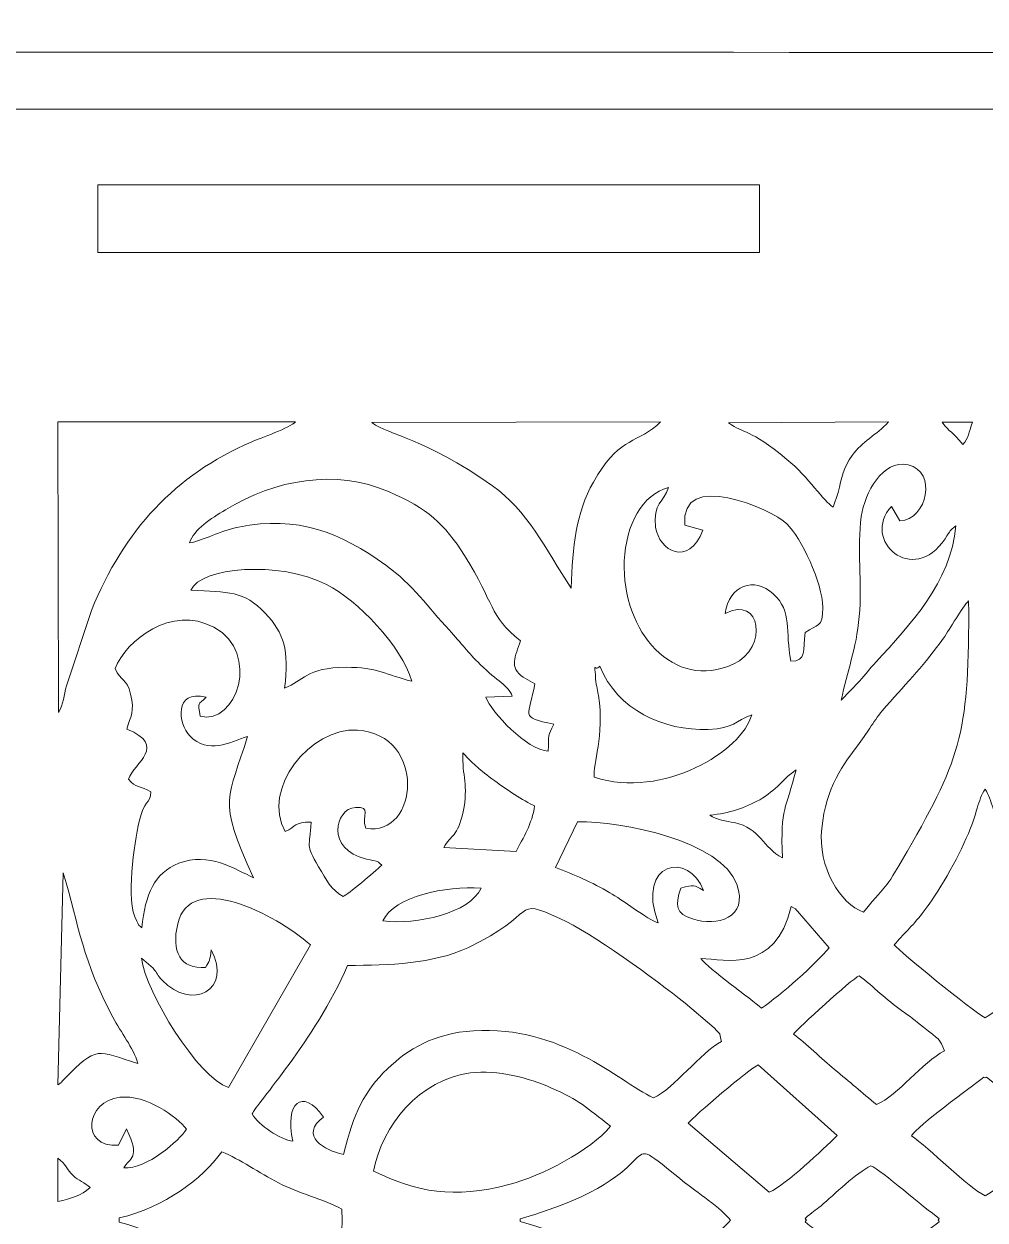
# Model space of a CAD drawing. Header units: millimetres. Extents: x 157 to 646, y -202 to 630.
# Drawn here: x 381.2 to 432.3, y 325.4 to 389 of the extents above; entities that cross this region are included whole.
import ezdxf

# ---------------------------------------------------------------- set-up
doc = ezdxf.new("R2010")
doc.units = ezdxf.units.MM
doc.header["$MEASUREMENT"] = 0
doc.layers.add('layer 1', color=7, linetype='Continuous')

msp = doc.modelspace()

# ---------------------------------------------------------------- linework, layer by layer
at = {"layer": 'layer 1', "color": 240, "lineweight": 9}
for points, knots in [([(157.1514, 506.4766), (157.1514, 506.4766), (157.1514, 391.4766), (157.1514, 391.4766), (157.1514, 391.4766), (157.1399, 390.9431), (157.7854, 387.4766), (161.5119, 387.4766), (161.5119, 387.4766), (280.1487, 387.4766), (428.5206, 387.4501), (534.1882, 387.4501), (534.1882, 387.4501), (534.1882, 394.6359), (534.1882, 389.1493), (534.1882, 407.7217), (534.1882, 407.7217), (529.1451, 409.8348), (525.5787, 414.8287), (525.5787, 420.6156), (525.5787, 420.6156), (525.5787, 420.6156), (525.5787, 481.3641), (525.5787, 481.3641), (525.5787, 481.3641), (525.5787, 487.151), (529.1451, 492.1449), (534.1882, 494.258), (534.1882, 494.258), (534.1882, 494.258), (534.1882, 510.5031), (534.1882, 510.5031), (534.1882, 510.5031), (428.5206, 510.5031), (280.1487, 510.4766), (161.5119, 510.4766), (161.5119, 510.4766), (157.7854, 510.4766), (157.1399, 507.0101), (157.1514, 506.4766)], [0, 0, 0, 0, 0.0909091, 0.0909091, 0.0909091, 0.0909091, 0.1818182, 0.1818182, 0.1818182, 0.1818182, 0.2727273, 0.2727273, 0.2727273, 0.2727273, 0.3636364, 0.3636364, 0.3636364, 0.3636364, 0.4545455, 0.4545455, 0.4545455, 0.4545455, 0.5454545, 0.5454545, 0.5454545, 0.5454545, 0.6363636, 0.6363636, 0.6363636, 0.6363636, 0.7272727, 0.7272727, 0.7272727, 0.7272727, 0.8181818, 0.8181818, 0.8181818, 0.8181818, 1, 1, 1, 1]), ([(157.1514, 265.4211), (157.1514, 265.4211), (157.1514, 380.4211), (157.1514, 380.4211), (157.1514, 380.4211), (157.1399, 380.9546), (157.7854, 384.4211), (161.5119, 384.4211), (161.5119, 384.4211), (280.1487, 384.4211), (428.5206, 384.4476), (534.1882, 384.4476), (534.1882, 384.4476), (534.1882, 377.2618), (534.1882, 382.7484), (534.1882, 364.176), (534.1882, 364.176), (529.1451, 362.0629), (525.5787, 357.069), (525.5787, 351.2821), (525.5787, 351.2821), (525.5787, 351.2821), (525.5787, 290.5336), (525.5787, 290.5336), (525.5787, 290.5336), (525.5787, 284.7467), (529.1451, 279.7528), (534.1882, 277.6397), (534.1882, 277.6397), (534.1882, 277.6397), (534.1882, 261.3946), (534.1882, 261.3946), (534.1882, 261.3946), (428.5206, 261.3946), (280.1487, 261.4211), (161.5119, 261.4211), (161.5119, 261.4211), (157.7854, 261.4211), (157.1399, 264.8876), (157.1514, 265.4211)], [0, 0, 0, 0, 0.0909091, 0.0909091, 0.0909091, 0.0909091, 0.1818182, 0.1818182, 0.1818182, 0.1818182, 0.2727273, 0.2727273, 0.2727273, 0.2727273, 0.3636364, 0.3636364, 0.3636364, 0.3636364, 0.4545455, 0.4545455, 0.4545455, 0.4545455, 0.5454545, 0.5454545, 0.5454545, 0.5454545, 0.6363636, 0.6363636, 0.6363636, 0.6363636, 0.7272727, 0.7272727, 0.7272727, 0.7272727, 0.8181818, 0.8181818, 0.8181818, 0.8181818, 1, 1, 1, 1]), ([(385.1658, 380.4211), (385.1658, 380.4211), (385.1658, 376.8211), (385.1658, 376.8211), (385.1658, 376.8211), (385.1658, 376.8211), (420.3218, 376.8211), (420.3218, 376.8211), (420.3218, 376.8211), (420.3218, 376.8211), (420.3218, 380.4211), (420.3218, 380.4211), (420.3218, 380.4211), (420.3218, 380.4211), (385.1658, 380.4211), (385.1658, 380.4211)], [0, 0, 0, 0, 0.2, 0.2, 0.2, 0.2, 0.4, 0.4, 0.4, 0.4, 0.6, 0.6, 0.6, 0.6, 1, 1, 1, 1]), ([(395.662, 367.8211), (395.4183, 367.5301), (393.7876, 366.9618), (393.3171, 366.7558), (393.3171, 366.7558), (389.2491, 364.9756), (386.6045, 362.1222), (384.8294, 357.8024), (384.8294, 357.8024), (384.8294, 357.8024), (383.5001, 353.8025), (383.5001, 353.8025), (383.5001, 353.8025), (383.3887, 353.3206), (383.3404, 352.8048), (383.0836, 352.3945), (383.0836, 352.3945), (383.0836, 352.3945), (383.0417, 367.8211), (383.0417, 367.8211), (383.0417, 367.8211), (383.0417, 367.8211), (395.662, 367.8211), (395.662, 367.8211)], [0, 0, 0, 0, 0.1428571, 0.1428571, 0.1428571, 0.1428571, 0.2857143, 0.2857143, 0.2857143, 0.2857143, 0.4285714, 0.4285714, 0.4285714, 0.4285714, 0.5714286, 0.5714286, 0.5714286, 0.5714286, 0.7142857, 0.7142857, 0.7142857, 0.7142857, 1, 1, 1, 1]), ([(415.0648, 367.8211), (415.0648, 367.8211), (414.8701, 367.6253), (414.8701, 367.6253), (414.8701, 367.6253), (413.6104, 366.6445), (412.785, 366.9109), (411.4941, 364.6303), (411.4941, 364.6303), (410.5572, 362.9751), (410.3903, 361.2053), (410.309, 358.9992), (410.309, 358.9992), (408.9556, 361.0739), (407.94, 363.1629), (406.1344, 364.4331), (406.1344, 364.4331), (402.4162, 367.0486), (400.726, 367.0626), (399.7178, 367.7862), (399.7178, 367.7862), (399.7178, 367.7862), (415.0648, 367.8211), (415.0648, 367.8211)], [0, 0, 0, 0, 0.1428571, 0.1428571, 0.1428571, 0.1428571, 0.2857143, 0.2857143, 0.2857143, 0.2857143, 0.4285714, 0.4285714, 0.4285714, 0.4285714, 0.5714286, 0.5714286, 0.5714286, 0.5714286, 0.7142857, 0.7142857, 0.7142857, 0.7142857, 1, 1, 1, 1]), ([(427.1736, 367.8211), (426.5115, 367.1173), (425.7813, 366.7907), (425.2357, 366.0455), (425.2357, 366.0455), (424.7567, 365.3915), (424.6902, 364.8686), (424.4867, 364.0737), (424.4867, 364.0737), (424.4867, 364.0737), (424.2214, 363.2911), (424.2214, 363.2911), (424.2214, 363.2911), (423.7371, 363.5974), (422.9172, 364.8901), (421.7688, 365.8319), (421.7688, 365.8319), (419.7321, 367.502), (419.5045, 367.1765), (418.6719, 367.7741), (418.6719, 367.7741), (418.6719, 367.7741), (427.1736, 367.8211), (427.1736, 367.8211)], [0, 0, 0, 0, 0.1428571, 0.1428571, 0.1428571, 0.1428571, 0.2857143, 0.2857143, 0.2857143, 0.2857143, 0.4285714, 0.4285714, 0.4285714, 0.4285714, 0.5714286, 0.5714286, 0.5714286, 0.5714286, 0.7142857, 0.7142857, 0.7142857, 0.7142857, 1, 1, 1, 1]), ([(431.6239, 367.8139), (431.4287, 367.2209), (431.415, 366.9808), (431.1134, 366.6165), (431.1134, 366.6165), (430.5551, 367.3585), (430.4183, 367.2304), (430.0167, 367.8104), (430.0167, 367.8104), (430.0167, 367.8104), (431.6239, 367.8139), (431.6239, 367.8139)], [0, 0, 0, 0, 0.25, 0.25, 0.25, 0.25, 0.5, 0.5, 0.5, 0.5, 1, 1, 1, 1]), ([(427.7622, 362.5652), (427.7622, 362.5652), (427.3246, 363.3358), (427.3246, 363.3358), (427.3246, 363.3358), (425.6777, 361.5378), (428.4829, 359.0519), (430.1727, 361.6197), (430.1727, 361.6197), (430.477, 362.0826), (430.4036, 362.0354), (430.7413, 362.299), (430.7413, 362.299), (430.4845, 359.297), (428.3045, 357.0455), (426.5068, 355.0727), (426.5068, 355.0727), (426.164, 354.6966), (425.96, 354.4341), (425.6279, 354.0454), (425.6279, 354.0454), (425.6279, 354.0454), (424.6564, 353.0372), (424.6564, 353.0372), (424.6564, 353.0372), (424.9683, 354.6183), (425.4528, 355.6948), (425.6137, 357.4908), (425.6137, 357.4908), (425.7694, 359.2281), (425.4826, 361.1557), (425.7192, 362.7962), (425.7192, 362.7962), (425.9033, 364.072), (426.8576, 365.8284), (428.2054, 365.54), (428.2054, 365.54), (429.7573, 365.2079), (429.2457, 362.6372), (427.7622, 362.5652)], [0, 0, 0, 0, 0.0909091, 0.0909091, 0.0909091, 0.0909091, 0.1818182, 0.1818182, 0.1818182, 0.1818182, 0.2727273, 0.2727273, 0.2727273, 0.2727273, 0.3636364, 0.3636364, 0.3636364, 0.3636364, 0.4545455, 0.4545455, 0.4545455, 0.4545455, 0.5454545, 0.5454545, 0.5454545, 0.5454545, 0.6363636, 0.6363636, 0.6363636, 0.6363636, 0.7272727, 0.7272727, 0.7272727, 0.7272727, 0.8181818, 0.8181818, 0.8181818, 0.8181818, 1, 1, 1, 1]), ([(407.6177, 356.1904), (407.3529, 355.3602), (406.9891, 354.7708), (407.7656, 354.2635), (407.7656, 354.2635), (407.7656, 354.2635), (408.3777, 353.9056), (408.3777, 353.9056), (408.3777, 353.9056), (408.1082, 352.1883), (407.484, 352.1346), (409.3949, 351.7663), (409.3949, 351.7663), (409.062, 351.1287), (409.1189, 351.206), (409.0958, 350.3362), (409.0958, 350.3362), (407.9634, 350.3833), (406.073, 352.4047), (405.7854, 353.1985), (405.7854, 353.1985), (405.7854, 353.1985), (407.1815, 353.248), (407.1815, 353.248), (407.1815, 353.248), (406.9631, 353.8413), (406.389, 354.0437), (405.484, 354.9321), (405.484, 354.9321), (404.8241, 355.58), (404.5012, 356.0471), (403.8306, 356.7685), (403.8306, 356.7685), (402.7394, 357.942), (401.8777, 359.1994), (400.4631, 360.2157), (400.4631, 360.2157), (398.0563, 361.9448), (395.7997, 362.8741), (392.6463, 362.2352), (392.6463, 362.2352), (391.6543, 362.0342), (390.7772, 361.522), (390.0494, 361.3967), (390.0494, 361.3967), (390.2755, 362.1354), (391.1907, 362.6844), (391.9471, 363.1498), (391.9471, 363.1498), (394.5979, 364.7809), (397.7996, 365.3287), (400.6178, 364.1189), (400.6178, 364.1189), (402.675, 363.2359), (403.5837, 362.4095), (404.6407, 360.7272), (404.6407, 360.7272), (406.2932, 358.0972), (405.9075, 357.583), (407.6177, 356.1904)], [0, 0, 0, 0, 0.0625, 0.0625, 0.0625, 0.0625, 0.125, 0.125, 0.125, 0.125, 0.1875, 0.1875, 0.1875, 0.1875, 0.25, 0.25, 0.25, 0.25, 0.3125, 0.3125, 0.3125, 0.3125, 0.375, 0.375, 0.375, 0.375, 0.4375, 0.4375, 0.4375, 0.4375, 0.5, 0.5, 0.5, 0.5, 0.5625, 0.5625, 0.5625, 0.5625, 0.625, 0.625, 0.625, 0.625, 0.6875, 0.6875, 0.6875, 0.6875, 0.75, 0.75, 0.75, 0.75, 0.8125, 0.8125, 0.8125, 0.8125, 0.875, 0.875, 0.875, 0.875, 1, 1, 1, 1]), ([(415.4762, 364.331), (415.2642, 363.5819), (414.625, 363.5092), (414.7983, 362.2333), (414.7983, 362.2333), (414.9707, 360.9647), (416.532, 360.0965), (417.3106, 362.0651), (417.3106, 362.0651), (417.3106, 362.0651), (416.3513, 362.3388), (416.3513, 362.3388), (416.3513, 362.3388), (416.0503, 365.317), (420.9522, 363.2009), (421.7706, 362.4077), (421.7706, 362.4077), (422.5174, 361.6838), (423.6605, 359.2671), (423.6746, 357.9724), (423.6746, 357.9724), (423.687, 356.8364), (423.3764, 357.109), (422.7429, 356.6346), (422.7429, 356.6346), (422.6107, 355.6962), (422.8191, 355.0994), (421.9842, 355.1164), (421.9842, 355.1164), (421.6567, 356.713), (422.0802, 357.7428), (421.044, 358.6935), (421.044, 358.6935), (420.0384, 359.6162), (418.6971, 359.1592), (418.4965, 357.6507), (418.4965, 357.6507), (420.387, 358.6382), (420.8177, 355.8314), (418.9182, 354.9533), (418.9182, 354.9533), (415.7826, 353.5039), (412.9833, 356.6507), (413.1347, 360.4384), (413.1347, 360.4384), (413.2111, 362.3503), (414.0944, 363.9821), (415.4762, 364.331)], [0, 0, 0, 0, 0.0769231, 0.0769231, 0.0769231, 0.0769231, 0.1538462, 0.1538462, 0.1538462, 0.1538462, 0.2307692, 0.2307692, 0.2307692, 0.2307692, 0.3076923, 0.3076923, 0.3076923, 0.3076923, 0.3846154, 0.3846154, 0.3846154, 0.3846154, 0.4615385, 0.4615385, 0.4615385, 0.4615385, 0.5384615, 0.5384615, 0.5384615, 0.5384615, 0.6153846, 0.6153846, 0.6153846, 0.6153846, 0.6923077, 0.6923077, 0.6923077, 0.6923077, 0.7692308, 0.7692308, 0.7692308, 0.7692308, 0.8461538, 0.8461538, 0.8461538, 0.8461538, 1, 1, 1, 1]), ([(401.8425, 354.0451), (400.5216, 354.3775), (399.9852, 354.798), (398.3566, 354.7864), (398.3566, 354.7864), (396.2239, 354.771), (396.0941, 354.0706), (395.0948, 353.6838), (395.0948, 353.6838), (395.3285, 355.7121), (395.0833, 356.5788), (394.0569, 357.6674), (394.0569, 357.6674), (392.9251, 358.8675), (392.1122, 358.7702), (390.1147, 358.8837), (390.1147, 358.8837), (390.5919, 360.1131), (394.8069, 360.464), (397.325, 359.1853), (397.325, 359.1853), (398.9296, 358.3704), (401.3343, 355.9162), (401.8425, 354.0451)], [0, 0, 0, 0, 0.1428571, 0.1428571, 0.1428571, 0.1428571, 0.2857143, 0.2857143, 0.2857143, 0.2857143, 0.4285714, 0.4285714, 0.4285714, 0.4285714, 0.5714286, 0.5714286, 0.5714286, 0.5714286, 0.7142857, 0.7142857, 0.7142857, 0.7142857, 1, 1, 1, 1]), ([(390.6123, 352.1948), (390.4776, 352.9786), (390.4869, 352.7661), (390.9209, 353.1927), (390.9209, 353.1927), (389.1912, 353.651), (389.4487, 351.7571), (390.0523, 351.14), (390.0523, 351.14), (391.0371, 350.1332), (392.1659, 350.7986), (393.1178, 351.1125), (393.1178, 351.1125), (392.1447, 347.8279), (391.4312, 347.8739), (393.4462, 343.5993), (393.4462, 343.5993), (392.4835, 344.0526), (391.0499, 345.0085), (389.479, 344.3738), (389.479, 344.3738), (388.1507, 343.8369), (387.7006, 342.7674), (387.5125, 340.9438), (387.5125, 340.9438), (387.2572, 341.1999), (387.4185, 340.9657), (387.2367, 341.3044), (387.2367, 341.3044), (386.6207, 342.4113), (387.1149, 345.4092), (387.3738, 346.6034), (387.3738, 346.6034), (387.6178, 347.7295), (387.9538, 347.5082), (387.9922, 348.1677), (387.9922, 348.1677), (387.4377, 348.5086), (387.1827, 348.36), (386.7955, 348.8469), (386.7955, 348.8469), (387.1113, 349.7077), (388.8933, 350.6265), (386.7163, 351.4973), (386.7163, 351.4973), (386.8984, 352.2018), (387.1454, 352.4112), (386.9126, 353.3621), (386.9126, 353.3621), (386.7022, 354.2207), (386.4035, 354.0232), (386.0879, 354.7216), (386.0879, 354.7216), (386.6838, 356.2175), (389.0698, 358.1284), (391.3416, 356.9127), (391.3416, 356.9127), (393.8466, 355.5724), (392.5322, 351.6679), (390.6123, 352.1948)], [0, 0, 0, 0, 0.0625, 0.0625, 0.0625, 0.0625, 0.125, 0.125, 0.125, 0.125, 0.1875, 0.1875, 0.1875, 0.1875, 0.25, 0.25, 0.25, 0.25, 0.3125, 0.3125, 0.3125, 0.3125, 0.375, 0.375, 0.375, 0.375, 0.4375, 0.4375, 0.4375, 0.4375, 0.5, 0.5, 0.5, 0.5, 0.5625, 0.5625, 0.5625, 0.5625, 0.625, 0.625, 0.625, 0.625, 0.6875, 0.6875, 0.6875, 0.6875, 0.75, 0.75, 0.75, 0.75, 0.8125, 0.8125, 0.8125, 0.8125, 0.875, 0.875, 0.875, 0.875, 1, 1, 1, 1]), ([(431.4223, 358.3126), (431.4601, 351.4903), (431.0882, 350.0766), (428.1549, 344.9993), (428.1549, 344.9993), (426.7454, 342.5595), (427.2886, 343.5961), (425.8346, 341.7792), (425.8346, 341.7792), (424.6096, 342.208), (423.4047, 344.1635), (423.6198, 346.2197), (423.6198, 346.2197), (423.8569, 348.487), (424.7229, 349.534), (425.7019, 350.8688), (425.7019, 350.8688), (426.1618, 351.4959), (426.4666, 352.0811), (427.0362, 352.7166), (427.0362, 352.7166), (428.2227, 354.0405), (429.1069, 354.9655), (430.0847, 356.3346), (430.0847, 356.3346), (430.4232, 356.8087), (431.0819, 357.9889), (431.4223, 358.3126)], [0, 0, 0, 0, 0.125, 0.125, 0.125, 0.125, 0.25, 0.25, 0.25, 0.25, 0.375, 0.375, 0.375, 0.375, 0.5, 0.5, 0.5, 0.5, 0.625, 0.625, 0.625, 0.625, 0.75, 0.75, 0.75, 0.75, 1, 1, 1, 1]), ([(411.8321, 354.8528), (412.7436, 352.524), (415.2314, 351.4038), (417.5935, 351.4849), (417.5935, 351.4849), (419.0086, 351.5335), (418.9867, 351.9461), (419.9021, 352.2693), (419.9021, 352.2693), (419.3978, 350.3379), (415.1984, 347.7657), (411.5339, 348.9467), (411.5339, 348.9467), (411.4434, 349.6747), (412.101, 351.1196), (411.7588, 353.2936), (411.7588, 353.2936), (411.7387, 353.4214), (411.6331, 353.9263), (411.6291, 353.9822), (411.6291, 353.9822), (411.5295, 355.3756), (411.5322, 354.435), (411.8321, 354.8528)], [0, 0, 0, 0, 0.1428571, 0.1428571, 0.1428571, 0.1428571, 0.2857143, 0.2857143, 0.2857143, 0.2857143, 0.4285714, 0.4285714, 0.4285714, 0.4285714, 0.5714286, 0.5714286, 0.5714286, 0.5714286, 0.7142857, 0.7142857, 0.7142857, 0.7142857, 1, 1, 1, 1]), ([(399.4054, 346.2323), (399.1223, 346.9296), (399.7582, 347.3972), (398.8513, 347.3427), (398.8513, 347.3427), (397.7593, 347.2771), (397.2653, 345.0964), (399.4348, 344.5985), (399.4348, 344.5985), (400.0404, 344.4595), (399.9354, 344.5574), (400.2488, 344.2777), (400.2488, 344.2777), (399.8598, 343.8988), (398.4396, 342.7205), (398.2038, 342.6137), (398.2038, 342.6137), (397.5571, 342.9614), (397.3224, 343.4636), (396.8971, 344.1934), (396.8971, 344.1934), (396.173, 345.4359), (396.4339, 345.1883), (396.5024, 346.5578), (396.5024, 346.5578), (395.5753, 346.5763), (395.7364, 346.3313), (395.1249, 346.0614), (395.1249, 346.0614), (393.8322, 348.2952), (396.4576, 351.6086), (398.9602, 351.4481), (398.9602, 351.4481), (402.6538, 351.2112), (402.2265, 345.7643), (399.4054, 346.2323)], [0, 0, 0, 0, 0.1, 0.1, 0.1, 0.1, 0.2, 0.2, 0.2, 0.2, 0.3, 0.3, 0.3, 0.3, 0.4, 0.4, 0.4, 0.4, 0.5, 0.5, 0.5, 0.5, 0.6, 0.6, 0.6, 0.6, 0.7, 0.7, 0.7, 0.7, 0.8, 0.8, 0.8, 0.8, 1, 1, 1, 1]), ([(404.5606, 350.2426), (405.2507, 349.5292), (405.3495, 349.4209), (406.2655, 348.7479), (406.2655, 348.7479), (406.8177, 348.3422), (407.7875, 347.6872), (408.3647, 347.4242), (408.3647, 347.4242), (408.2485, 346.4626), (407.7544, 345.7498), (407.3925, 344.9965), (407.3925, 344.9965), (407.3925, 344.9965), (403.5467, 345.2114), (403.5467, 345.2114), (403.5467, 345.2114), (403.9307, 345.9176), (404.2793, 345.735), (404.5711, 347.1173), (404.5711, 347.1173), (404.8744, 348.5541), (404.5062, 349.005), (404.5606, 350.2426)], [0, 0, 0, 0, 0.1428571, 0.1428571, 0.1428571, 0.1428571, 0.2857143, 0.2857143, 0.2857143, 0.2857143, 0.4285714, 0.4285714, 0.4285714, 0.4285714, 0.5714286, 0.5714286, 0.5714286, 0.5714286, 0.7142857, 0.7142857, 0.7142857, 0.7142857, 1, 1, 1, 1]), ([(422.2608, 349.3434), (421.7161, 347.1668), (421.4262, 347.4442), (421.529, 344.6588), (421.529, 344.6588), (420.5184, 345.1918), (420.3489, 346.2446), (418.9795, 346.5347), (418.9795, 346.5347), (418.5505, 346.6253), (418.0218, 346.6754), (417.6849, 346.9271), (417.6849, 346.9271), (418.7033, 347.0379), (419.5496, 347.3176), (420.3284, 347.7536), (420.3284, 347.7536), (421.1972, 348.2398), (421.6026, 348.908), (422.2608, 349.3434)], [0, 0, 0, 0, 0.1666667, 0.1666667, 0.1666667, 0.1666667, 0.3333333, 0.3333333, 0.3333333, 0.3333333, 0.5, 0.5, 0.5, 0.5, 0.6666667, 0.6666667, 0.6666667, 0.6666667, 1, 1, 1, 1]), ([(432.2951, 336.1566), (433.0229, 336.5587), (436.8321, 339.6944), (437.1165, 340.0348), (437.1165, 340.0348), (436.6538, 340.601), (436.1707, 341.0266), (435.6331, 341.7073), (435.6331, 341.7073), (434.7909, 342.7735), (433.7656, 344.5814), (433.1746, 345.9662), (433.1746, 345.9662), (432.7553, 346.9483), (432.6699, 347.7555), (432.2951, 348.3065), (432.2951, 348.3065), (431.9203, 347.7555), (431.8349, 346.9483), (431.4156, 345.9662), (431.4156, 345.9662), (430.8246, 344.5814), (429.7993, 342.7735), (428.9571, 341.7073), (428.9571, 341.7073), (428.4195, 341.0266), (427.9364, 340.601), (427.4737, 340.0348), (427.4737, 340.0348), (427.7581, 339.6944), (431.5673, 336.5587), (432.2951, 336.1566)], [0, 0, 0, 0, 0.1111111, 0.1111111, 0.1111111, 0.1111111, 0.2222222, 0.2222222, 0.2222222, 0.2222222, 0.3333333, 0.3333333, 0.3333333, 0.3333333, 0.4444444, 0.4444444, 0.4444444, 0.4444444, 0.5555556, 0.5555556, 0.5555556, 0.5555556, 0.6666667, 0.6666667, 0.6666667, 0.6666667, 0.7777778, 0.7777778, 0.7777778, 0.7777778, 1, 1, 1, 1]), ([(410.6548, 346.5803), (412.9857, 346.6241), (418.2989, 345.5554), (419.1097, 343.2573), (419.1097, 343.2573), (419.7459, 341.4542), (418.0372, 341.002), (416.7635, 341.4183), (416.7635, 341.4183), (415.8733, 341.7092), (415.8182, 342.1044), (416.135, 343.0607), (416.135, 343.0607), (416.8682, 343.2555), (416.7803, 343.2398), (417.3444, 342.9236), (417.3444, 342.9236), (416.5949, 345.0042), (413.7299, 344.5034), (414.9256, 341.2124), (414.9256, 341.2124), (414.4051, 341.3774), (412.9649, 342.4667), (412.374, 342.813), (412.374, 342.813), (411.4274, 343.3677), (410.453, 343.7742), (409.4813, 344.1539), (409.4813, 344.1539), (409.4813, 344.1539), (410.6548, 346.5803), (410.6548, 346.5803)], [0, 0, 0, 0, 0.1111111, 0.1111111, 0.1111111, 0.1111111, 0.2222222, 0.2222222, 0.2222222, 0.2222222, 0.3333333, 0.3333333, 0.3333333, 0.3333333, 0.4444444, 0.4444444, 0.4444444, 0.4444444, 0.5555556, 0.5555556, 0.5555556, 0.5555556, 0.6666667, 0.6666667, 0.6666667, 0.6666667, 0.7777778, 0.7777778, 0.7777778, 0.7777778, 1, 1, 1, 1]), ([(387.2977, 333.7475), (385.106, 334.389), (385.1774, 334.7653), (383.3603, 332.8871), (383.3603, 332.8871), (383.1367, 332.656), (383.308, 332.8042), (383.05, 332.5978), (383.05, 332.5978), (383.05, 332.5978), (383.3343, 343.8674), (383.3343, 343.8674), (383.3343, 343.8674), (384.1812, 341.0082), (384.3691, 339.1876), (385.9697, 336.2009), (385.9697, 336.2009), (386.4193, 335.362), (387.0314, 334.6142), (387.2977, 333.7475)], [0, 0, 0, 0, 0.1666667, 0.1666667, 0.1666667, 0.1666667, 0.3333333, 0.3333333, 0.3333333, 0.3333333, 0.5, 0.5, 0.5, 0.5, 0.6666667, 0.6666667, 0.6666667, 0.6666667, 1, 1, 1, 1]), ([(391.1996, 339.7737), (391.1269, 339.2416), (391.0982, 339.1677), (390.8989, 338.8437), (390.8989, 338.8437), (389.5503, 338.7475), (389.0647, 339.688), (389.4151, 341.1588), (389.4151, 341.1588), (390.089, 343.9867), (394.5794, 341.7114), (396.4675, 340.0348), (396.4675, 340.0348), (396.4675, 340.0348), (392.1114, 332.4649), (392.1114, 332.4649), (392.1114, 332.4649), (390.4711, 333.0071), (387.7509, 337.4741), (387.4869, 339.3358), (387.4869, 339.3358), (387.4869, 339.3358), (388.1188, 338.7976), (388.1188, 338.7976), (388.1188, 338.7976), (388.3317, 338.5292), (388.3224, 338.4477), (388.5901, 338.1643), (388.5901, 338.1643), (390.1652, 336.4969), (392.3436, 337.6528), (391.1996, 339.7737)], [0, 0, 0, 0, 0.1111111, 0.1111111, 0.1111111, 0.1111111, 0.2222222, 0.2222222, 0.2222222, 0.2222222, 0.3333333, 0.3333333, 0.3333333, 0.3333333, 0.4444444, 0.4444444, 0.4444444, 0.4444444, 0.5555556, 0.5555556, 0.5555556, 0.5555556, 0.6666667, 0.6666667, 0.6666667, 0.6666667, 0.7777778, 0.7777778, 0.7777778, 0.7777778, 1, 1, 1, 1]), ([(405.5302, 343.0503), (404.9144, 341.7228), (402.1187, 341.0903), (400.3126, 341.3186), (400.3126, 341.3186), (400.9166, 342.6257), (403.6464, 343.1836), (405.5302, 343.0503)], [0, 0, 0, 0, 0.3333333, 0.3333333, 0.3333333, 0.3333333, 1, 1, 1, 1]), ([(398.4348, 338.9465), (400.6777, 338.9555), (402.9717, 339.0285), (404.8187, 339.8913), (404.8187, 339.8913), (408.663, 341.6869), (407.1386, 342.6136), (409.711, 341.4508), (409.711, 341.4508), (411.3993, 340.6879), (414.7732, 338.2166), (416.3749, 336.9382), (416.3749, 336.9382), (416.3749, 336.9382), (417.9072, 335.6394), (417.9072, 335.6394), (417.9072, 335.6394), (418.3758, 335.095), (418.1022, 335.5624), (418.2942, 334.9052), (418.2942, 334.9052), (417.1404, 334.3018), (415.8185, 332.4263), (414.6764, 331.9071), (414.6764, 331.9071), (412.7747, 332.8399), (409.7909, 335.767), (405.1261, 335.4786), (405.1261, 335.4786), (403.0178, 335.3482), (401.6375, 334.4888), (400.5601, 333.4595), (400.5601, 333.4595), (399.3119, 332.2671), (398.7729, 331.1218), (398.2256, 328.9124), (398.2256, 328.9124), (397.6077, 328.9845), (395.8725, 329.7359), (396.9658, 330.7357), (396.9658, 330.7357), (396.9658, 330.7357), (397.1617, 330.8963), (397.1617, 330.8963), (397.1617, 330.8963), (396.031, 332.4947), (395.0803, 331.6411), (395.5337, 329.6087), (395.5337, 329.6087), (394.8716, 329.6926), (393.7081, 330.4609), (393.3711, 331.0596), (393.3711, 331.0596), (393.6126, 331.6217), (396.6813, 334.9309), (398.4348, 338.9465)], [0, 0, 0, 0, 0.0666667, 0.0666667, 0.0666667, 0.0666667, 0.1333333, 0.1333333, 0.1333333, 0.1333333, 0.2, 0.2, 0.2, 0.2, 0.2666667, 0.2666667, 0.2666667, 0.2666667, 0.3333333, 0.3333333, 0.3333333, 0.3333333, 0.4, 0.4, 0.4, 0.4, 0.4666667, 0.4666667, 0.4666667, 0.4666667, 0.5333333, 0.5333333, 0.5333333, 0.5333333, 0.6, 0.6, 0.6, 0.6, 0.6666667, 0.6666667, 0.6666667, 0.6666667, 0.7333333, 0.7333333, 0.7333333, 0.7333333, 0.8, 0.8, 0.8, 0.8, 0.8666667, 0.8666667, 0.8666667, 0.8666667, 1, 1, 1, 1]), ([(421.9999, 342.0773), (422.5396, 341.7834), (422.024, 342.1247), (422.3393, 341.8247), (422.3393, 341.8247), (422.3393, 341.8247), (424.0169, 339.8848), (424.0169, 339.8848), (424.0169, 339.8848), (423.291, 339.0381), (421.476, 337.3849), (420.4222, 336.682), (420.4222, 336.682), (419.8709, 337.1753), (417.6191, 338.7405), (417.2054, 339.3198), (417.2054, 339.3198), (418.51, 339.2554), (421.1708, 338.5284), (421.9999, 342.0773)], [0, 0, 0, 0, 0.1666667, 0.1666667, 0.1666667, 0.1666667, 0.3333333, 0.3333333, 0.3333333, 0.3333333, 0.5, 0.5, 0.5, 0.5, 0.6666667, 0.6666667, 0.6666667, 0.6666667, 1, 1, 1, 1]), ([(425.6069, 338.3943), (426.3606, 337.8307), (427.0922, 337.0952), (427.8639, 336.5517), (427.8639, 336.5517), (428.3157, 336.2335), (428.5664, 336.0328), (429.0227, 335.6665), (429.0227, 335.6665), (429.818, 335.0283), (429.9164, 335.0546), (430.1386, 334.4107), (430.1386, 334.4107), (428.9641, 333.8003), (427.6775, 332.0593), (426.5306, 331.553), (426.5306, 331.553), (425.7281, 332.2142), (425.1271, 332.7429), (424.2997, 333.4272), (424.2997, 333.4272), (423.6315, 333.9799), (422.7699, 334.8191), (422.1213, 335.3024), (422.1213, 335.3024), (422.3315, 335.5964), (425.2114, 338.2238), (425.6069, 338.3943)], [0, 0, 0, 0, 0.125, 0.125, 0.125, 0.125, 0.25, 0.25, 0.25, 0.25, 0.375, 0.375, 0.375, 0.375, 0.5, 0.5, 0.5, 0.5, 0.625, 0.625, 0.625, 0.625, 0.75, 0.75, 0.75, 0.75, 1, 1, 1, 1]), ([(420.2518, 333.6687), (420.2518, 333.6687), (424.4385, 329.9172), (424.4385, 329.9172), (424.4385, 329.9172), (423.6649, 329.15), (421.7584, 327.3287), (420.8344, 326.9027), (420.8344, 326.9027), (420.8344, 326.9027), (416.5338, 330.57), (416.5338, 330.57), (416.5338, 330.57), (416.8316, 330.9469), (419.7658, 333.4407), (420.2518, 333.6687)], [0, 0, 0, 0, 0.2, 0.2, 0.2, 0.2, 0.4, 0.4, 0.4, 0.4, 0.6, 0.6, 0.6, 0.6, 1, 1, 1, 1]), ([(412.4057, 330.4068), (411.3141, 329.1071), (408.7797, 327.7714), (406.9977, 327.3068), (406.9977, 327.3068), (404.0448, 326.5372), (402.1557, 326.8974), (399.8217, 328.0192), (399.8217, 328.0192), (400.2506, 330.4298), (402.2561, 332.9035), (404.97, 333.2406), (404.97, 333.2406), (406.3882, 333.4167), (408.0946, 332.9575), (409.2344, 332.453), (409.2344, 332.453), (410.7914, 331.7641), (411.0878, 331.424), (412.4057, 330.4068)], [0, 0, 0, 0, 0.1666667, 0.1666667, 0.1666667, 0.1666667, 0.3333333, 0.3333333, 0.3333333, 0.3333333, 0.5, 0.5, 0.5, 0.5, 0.6666667, 0.6666667, 0.6666667, 0.6666667, 1, 1, 1, 1]), ([(432.3635, 333.0083), (432.3444, 333.0005), (432.3213, 332.9892), (432.2951, 332.9754), (432.2951, 332.9754), (432.2689, 332.9892), (432.2458, 333.0005), (432.2267, 333.0083), (432.2267, 333.0083), (431.4868, 332.4522), (428.7272, 330.429), (428.3886, 329.9002), (428.3886, 329.9002), (429.2736, 329.2896), (431.4428, 327.1055), (432.2951, 326.7131), (432.2951, 326.7131), (433.1474, 327.1055), (435.3166, 329.2896), (436.2016, 329.9002), (436.2016, 329.9002), (435.863, 330.429), (433.1034, 332.4522), (432.3635, 333.0083)], [0, 0, 0, 0, 0.1428571, 0.1428571, 0.1428571, 0.1428571, 0.2857143, 0.2857143, 0.2857143, 0.2857143, 0.4285714, 0.4285714, 0.4285714, 0.4285714, 0.5714286, 0.5714286, 0.5714286, 0.5714286, 0.7142857, 0.7142857, 0.7142857, 0.7142857, 1, 1, 1, 1]), ([(389.8785, 330.2436), (389.5475, 329.6833), (387.7378, 328.0889), (386.5535, 328.1911), (386.5535, 328.1911), (386.831, 328.7175), (387.4867, 328.6722), (386.687, 330.2735), (386.687, 330.2735), (386.687, 330.2735), (386.2773, 329.3923), (386.2773, 329.3923), (386.2773, 329.3923), (384.1737, 329.2653), (384.5465, 331.7554), (386.3439, 331.9461), (386.3439, 331.9461), (387.7494, 332.0953), (389.386, 330.9189), (389.8785, 330.2436)], [0, 0, 0, 0, 0.1666667, 0.1666667, 0.1666667, 0.1666667, 0.3333333, 0.3333333, 0.3333333, 0.3333333, 0.5, 0.5, 0.5, 0.5, 0.6666667, 0.6666667, 0.6666667, 0.6666667, 1, 1, 1, 1]), ([(407.6091, 325.4879), (416.3236, 327.998), (412.2382, 330.7162), (416.3378, 327.4241), (416.3378, 327.4241), (416.8689, 326.9975), (418.3508, 325.9818), (418.7739, 325.4211), (418.7739, 325.4211), (418.3508, 324.8604), (416.8689, 323.8447), (416.3378, 323.4181), (416.3378, 323.4181), (412.2382, 320.126), (416.3236, 322.8442), (407.6091, 325.3543), (407.6091, 325.3543), (407.6091, 325.3543), (407.6091, 325.4879), (407.6091, 325.4879)], [0, 0, 0, 0, 0.1666667, 0.1666667, 0.1666667, 0.1666667, 0.3333333, 0.3333333, 0.3333333, 0.3333333, 0.5, 0.5, 0.5, 0.5, 0.6666667, 0.6666667, 0.6666667, 0.6666667, 1, 1, 1, 1]), ([(384.7727, 327.1431), (384.2478, 326.7288), (383.7892, 326.5507), (383.0417, 326.412), (383.0417, 326.412), (383.0417, 326.412), (383.0484, 328.7054), (383.0484, 328.7054), (383.0484, 328.7054), (383.4787, 328.4064), (383.513, 328.1036), (383.8711, 327.7749), (383.8711, 327.7749), (384.125, 327.5421), (384.4876, 327.4029), (384.7727, 327.1431)], [0, 0, 0, 0, 0.2, 0.2, 0.2, 0.2, 0.4, 0.4, 0.4, 0.4, 0.6, 0.6, 0.6, 0.6, 1, 1, 1, 1]), ([(391.7637, 329.0538), (392.7161, 328.6419), (393.742, 327.9382), (394.7654, 327.397), (394.7654, 327.397), (395.8197, 326.8396), (397.1252, 326.544), (398.1366, 326.0007), (398.1366, 326.0007), (398.1366, 326.0007), (398.1429, 325.4211), (398.1429, 325.4211), (398.1429, 325.4211), (398.1429, 325.4211), (398.1366, 324.8415), (398.1366, 324.8415), (398.1366, 324.8415), (397.1252, 324.2982), (395.8197, 324.0026), (394.7654, 323.4452), (394.7654, 323.4452), (393.742, 322.904), (392.7161, 322.2003), (391.7637, 321.7884), (391.7637, 321.7884), (390.6887, 323.2557), (388.7578, 324.7175), (386.3038, 325.3079), (386.3038, 325.3079), (386.3038, 325.3079), (386.3038, 325.5343), (386.3038, 325.5343), (386.3038, 325.5343), (388.7578, 326.1247), (390.6887, 327.5865), (391.7637, 329.0538)], [0, 0, 0, 0, 0.1, 0.1, 0.1, 0.1, 0.2, 0.2, 0.2, 0.2, 0.3, 0.3, 0.3, 0.3, 0.4, 0.4, 0.4, 0.4, 0.5, 0.5, 0.5, 0.5, 0.6, 0.6, 0.6, 0.6, 0.7, 0.7, 0.7, 0.7, 0.8, 0.8, 0.8, 0.8, 1, 1, 1, 1]), ([(426.2227, 328.3112), (426.8198, 328.0482), (429.0427, 326.0684), (429.8639, 325.5112), (429.8639, 325.5112), (429.8492, 325.484), (429.8293, 325.4537), (429.8049, 325.4211), (429.8049, 325.4211), (429.8293, 325.3885), (429.8492, 325.3582), (429.8639, 325.331), (429.8639, 325.331), (429.0427, 324.7738), (426.8198, 322.794), (426.2227, 322.531), (426.2227, 322.531), (425.481, 322.9237), (424.2786, 324.0482), (423.5828, 324.66), (423.5828, 324.66), (423.2772, 324.9287), (423.1029, 324.9989), (422.7387, 325.331), (422.7387, 325.331), (422.7487, 325.3502), (422.7726, 325.3809), (422.8082, 325.4211), (422.8082, 325.4211), (422.7726, 325.4613), (422.7487, 325.492), (422.7387, 325.5112), (422.7387, 325.5112), (423.1029, 325.8433), (423.2772, 325.9135), (423.5828, 326.1822), (423.5828, 326.1822), (424.2786, 326.794), (425.481, 327.9185), (426.2227, 328.3112)], [0, 0, 0, 0, 0.0909091, 0.0909091, 0.0909091, 0.0909091, 0.1818182, 0.1818182, 0.1818182, 0.1818182, 0.2727273, 0.2727273, 0.2727273, 0.2727273, 0.3636364, 0.3636364, 0.3636364, 0.3636364, 0.4545455, 0.4545455, 0.4545455, 0.4545455, 0.5454545, 0.5454545, 0.5454545, 0.5454545, 0.6363636, 0.6363636, 0.6363636, 0.6363636, 0.7272727, 0.7272727, 0.7272727, 0.7272727, 0.8181818, 0.8181818, 0.8181818, 0.8181818, 1, 1, 1, 1])]:
    msp.add_open_spline(points, degree=3, knots=knots, dxfattribs=at)
at = {"layer": 'layer 1', "color": 250, "lineweight": 9}
msp.add_open_spline([(515.5878, 278.1618), (515.5878, 278.1618), (496.6126, 278.1618), (496.6126, 278.1618), (496.6126, 278.1618), (496.6126, 278.1618), (496.6126, 354.4211), (496.6126, 354.4211), (496.6126, 354.4211), (496.6126, 354.4211), (491.6576, 354.4211), (491.6576, 354.4211), (491.6576, 354.4211), (491.6576, 354.4211), (491.6576, 278.1618), (491.6576, 278.1618), (491.6576, 278.1618), (491.6576, 278.1618), (293.0948, 278.1618), (293.0948, 278.1618), (293.0948, 278.1618), (293.0948, 278.1618), (293.0948, 354.4211), (293.0948, 354.4211), (293.0948, 354.4211), (293.0948, 354.4211), (288.0963, 354.4211), (288.0963, 354.4211), (288.0963, 354.4211), (288.0963, 354.4211), (288.0963, 278.1618), (288.0963, 278.1618), (288.0963, 278.1618), (288.0963, 278.1618), (168.7882, 278.1618), (168.7882, 278.1618), (168.7882, 278.1618), (168.7882, 278.1618), (168.7882, 273.0211), (168.7882, 273.0211), (168.7882, 273.0211), (168.7882, 273.0211), (515.5878, 273.0211), (515.5878, 273.0211), (515.5878, 273.0211), (515.5878, 273.0211), (515.5878, 278.1618), (515.5878, 278.1618)], degree=3, knots=[0, 0, 0, 0, 0.0769231, 0.0769231, 0.0769231, 0.0769231, 0.1538462, 0.1538462, 0.1538462, 0.1538462, 0.2307692, 0.2307692, 0.2307692, 0.2307692, 0.3076923, 0.3076923, 0.3076923, 0.3076923, 0.3846154, 0.3846154, 0.3846154, 0.3846154, 0.4615385, 0.4615385, 0.4615385, 0.4615385, 0.5384615, 0.5384615, 0.5384615, 0.5384615, 0.6153846, 0.6153846, 0.6153846, 0.6153846, 0.6923077, 0.6923077, 0.6923077, 0.6923077, 0.7692308, 0.7692308, 0.7692308, 0.7692308, 0.8461538, 0.8461538, 0.8461538, 0.8461538, 1, 1, 1, 1], dxfattribs=at)

doc.saveas('drawing.dxf')
